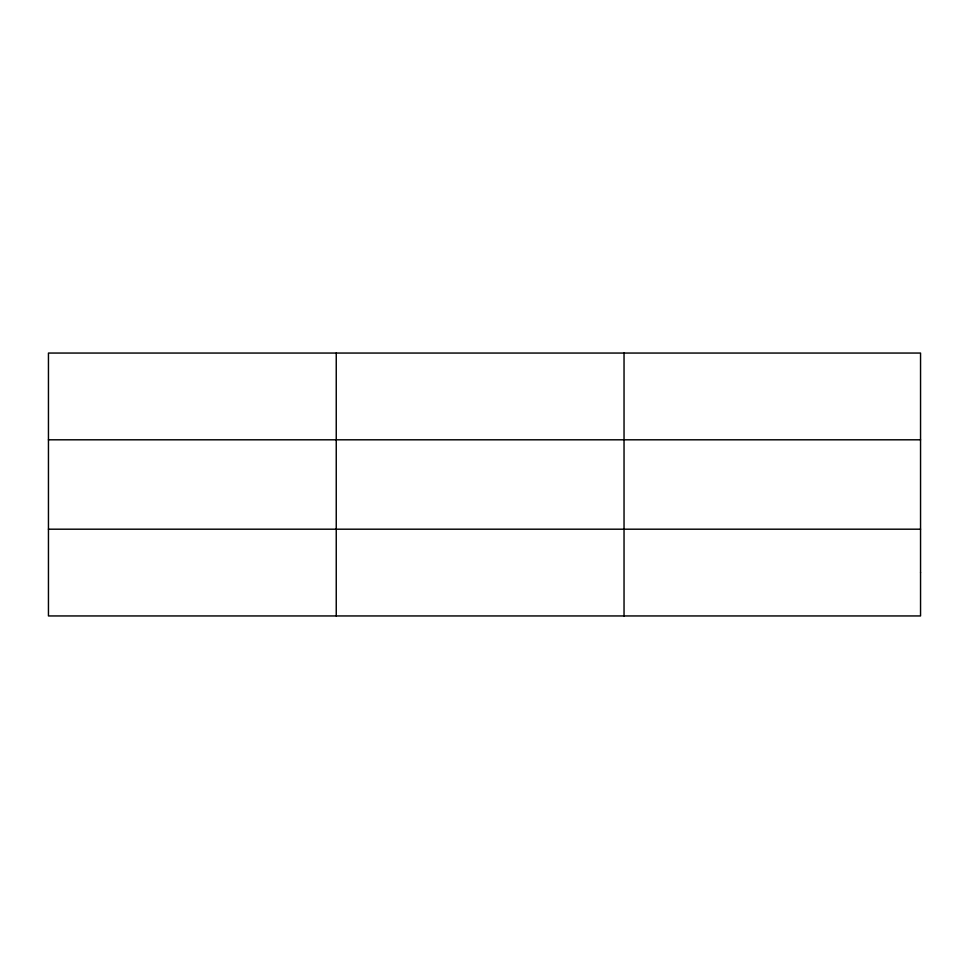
<?xml version="1.0" encoding="UTF-8"?>
<svg xmlns="http://www.w3.org/2000/svg" width="969" height="969" viewBox="0 0 969 969"><rect width="100%" height="100%" fill="white"/><g stroke="black" fill="none" stroke-linecap="round" stroke-linejoin="round"><path stroke-width="1.45" d="M336.243 353.055L336.243 615.945M624.036 353.055L624.036 615.945M48.45 439.805L920.55 439.805M48.45 529.195L920.55 529.195M920.55 572.57L920.55 615.945L48.45 615.945L48.45 353.055L920.55 353.055L920.55 572.57"/></g></svg>
